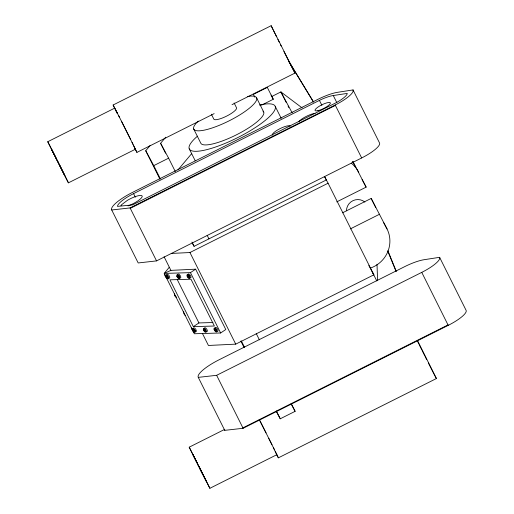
<?xml version="1.0" encoding="UTF-8"?>
<svg xmlns="http://www.w3.org/2000/svg" width="514" height="514" viewBox="0 0 514 514"><rect width="100%" height="100%" fill="white"/><g stroke="black" fill="none" stroke-linecap="round" stroke-linejoin="round"><path stroke-width="0.77" d="M169.247 267.274L164.204 273.416L194.35 333.753L220.628 332.988L225.781 329.525L195.622 269.169L170.899 270.377L164.204 273.416L190.469 272.632L195.622 269.169M160.008 179.302L145.732 150.743L150.332 145.269M165.54 153.172L160.599 143.284L165.72 137.193M177.979 169.916L191.761 153.519M166.247 275.69L167.256 275.388L166.247 275.69L167.076 277.174L168.502 277.881L167.493 278.183L166.652 277.457L166.15 276.461L166.581 276.179M166.825 275.671L167.204 276.429L167.635 276.147M166.652 277.457L167.076 277.174M167.127 277.444L167.551 277.162M168.072 278.164L167.705 277.425L168.129 277.142M167.493 278.183L167.924 277.901M178.185 277.264L178.557 278.003L179.135 277.99L178.615 276.982L177.709 277.284L177.214 276.281L178.114 275.986L177.69 276.269L177.311 275.51L177.735 275.228L178.268 276.256L179.232 275.954L178.268 276.256M177.709 277.284L178.615 276.982M179.193 276.969L178.763 277.252L179.302 277.232L178.808 276.236M178.557 278.003L178.981 277.721M187.437 276.076L188.342 275.78L187.437 276.076L187.938 277.072L188.844 276.776L189.358 277.778L188.779 277.798L188.413 277.059M187.912 276.063L187.533 275.305L188.118 275.286L188.49 276.044L188.921 275.761M188.49 276.044L189.46 275.742M187.938 277.072L188.844 276.776M189.531 277.027L189.955 276.744L188.991 277.04L189.531 277.027L189.03 276.031M188.779 277.798L189.21 277.515M193.335 326.647L214.37 326.017L190.983 279.211L169.941 279.834L193.335 326.647L198.924 322.94L212.95 322.522M192.75 330.007L193.18 329.725L194.671 331.71L193.245 331.003L192.75 330.007L193.656 329.712M193.225 329.994L192.846 329.236L193.425 329.217L193.804 329.975L194.234 329.692M193.245 331.003L193.675 330.72M193.72 330.99L194.151 330.708M194.093 331.729L194.523 331.446M203.885 329.14L204.893 328.838L203.885 329.14L204.264 329.898L204.688 329.615M203.788 329.911L204.212 329.628L205.709 331.62L204.283 330.913L203.788 329.911L204.264 329.898M204.309 328.857L204.842 329.885L205.272 329.596M204.283 330.913L204.713 330.624M204.758 330.894L205.189 330.611M205.767 330.598L205.337 330.881L205.876 330.862L205.382 329.866L204.842 329.885M205.131 331.633L206.14 331.337M214.46 329.545L215.366 329.243L214.46 329.545L214.961 330.541L215.867 330.239L216.381 331.247L216.812 330.965L215.803 331.267L215.437 330.528M215.514 329.513L216.484 329.211L215.514 329.513L215.141 328.754L214.556 328.774L215.392 330.258L215.867 330.239M214.961 330.541L215.392 330.258M216.445 330.226L216.015 330.508L216.555 330.496L216.053 329.493M133.576 193.624L131.044 194.941A20.194 4.812 -26.5 0 0 117.475 206.384L132.548 204.913L336.323 102.614A16.255 3.874 -26.5 0 0 347.246 93.4L332.275 95.688A19.069 4.549 -26.5 0 0 320.646 99.774L133.576 193.624L135.349 197.177M114.969 108.891L113.125 105.004L271.154 25.7L294.959 73.078L232.032 104.657M59.566 164.994L64.867 175.769L47.763 141.723L114.699 108.133L117.417 113.286M55.84 158.151L68.42 182.843L135.355 149.253L133.749 145.886M134.507 147.839L136.923 152.382L214.152 113.626M271.077 95.064L271.79 96.497L280.901 91.922L302.071 107.863M261.459 105.19L273.281 99.26L267.312 87.406L253.402 94.383L254.809 97.178M145.732 150.743L153.75 165.63L168.618 158.171L175.325 171.599M111.718 209.982L130.074 207.919L335.192 104.978A22.86 5.448 -26.5 0 0 353.034 89.931L379.505 142.905A22.86 5.448 -26.5 0 1 361.663 157.959L156.545 260.894L138.189 262.956L111.718 209.982A26.792 6.386 -26.5 0 1 132.638 192.332L318.911 98.855A25.661 6.117 -26.5 0 1 337.505 92.321L353.034 89.931M130.28 208.337L335.404 105.402M192.249 242.942L194.074 246.328L326.326 179.958L324.552 176.411M171.233 253.447L189.949 252.528L328.08 183.215L373.851 274.823L235.727 344.142L208.421 345.472L202.452 333.515M336.76 201.873L366.141 187.128L352.855 161.39M342.517 212.815L371.185 198.43L387.048 228.968A28.578 27.756 -28.3 0 1 370.633 268.019M350.285 228.923L379.66 214.177M198.282 377.372L216.638 375.31L421.756 272.375A22.86 5.448 -26.5 0 0 439.605 257.321L466.076 310.295A22.86 5.448 -26.5 0 1 448.227 325.349L243.109 428.284L224.753 430.346L198.282 377.372A26.792 6.386 -26.5 0 1 219.202 359.723L405.475 266.246A25.661 6.117 -26.5 0 1 424.069 259.711L439.605 257.321M198.057 465.029L189.21 447.18L224.811 429.312M242.897 427.866L448.015 324.932M276.249 411.354L280.258 418.794L295.12 411.335L291.239 403.567M199.824 468.55L209.866 488.3L276.802 454.71L275.196 451.343M276.314 453.984L278.37 457.839L436.405 378.535L417.439 340.435M177.311 275.51L177.889 275.498M166.15 276.461L167.056 276.166L166.677 275.408M167.204 276.429L167.744 276.416L168.239 277.412L167.705 277.425M177.214 276.281L177.69 276.269M193.804 329.975L194.343 329.962L195.102 331.427M215.803 331.267L216.381 331.247M294.959 73.078L291.823 67.141M436.405 378.535L433.63 373.292M113.125 105.004L119.486 117.346M135.355 149.253L134.495 147.704M276.558 454.331L276.802 454.71M47.763 141.723L57.806 161.48M189.21 447.18L206.313 481.226L203.171 475.18M288.566 60.89L313.379 101.695M289.112 61.988L313.521 102.113M362.087 179.598L366.141 187.128M383.733 222.8L387.048 228.968M292.183 112.874L280.901 91.922L286.285 102.556M324.456 176.488L328.08 183.215M368.827 265.494L373.851 274.823M271.79 96.497L273.281 99.26M160.599 143.284L168.618 158.171M291.11 403.895L295.12 411.335M289.78 63.132L291.483 66.473M433.27 372.599L428.419 363.045M259.204 419.418L266.034 432.916M288.084 106.102L288.797 107.522M286.619 56.893L289.44 62.464M118.638 115.624L133.087 144.44M260.084 421.075L271.983 444.764M56.065 158.016L51.316 148.797L54.953 156.243M197.511 463.467L192.763 454.254L196.399 461.694M283.901 51.484L286.279 56.212M425.348 356.941L426.704 359.639M121.458 121.195L130.543 139.313M202.632 474.249L197.286 463.609M280.464 44.628L281.152 46.003M422.251 350.773L425.007 356.266M57.658 161.055L68.42 182.843M199.104 466.506L209.866 488.3M421.756 272.375L448.227 325.349M333.265 95.508L336.824 102.627M335.192 104.978L361.663 157.959M352.739 161.524L355.2 166.452M371.185 198.43L375.753 207.585M319.406 100.365L321.892 105.344M277.868 39.424L279.166 42.026M419.636 345.53L421.91 350.085M372.187 271.739L376.794 280.946M275.196 106.302L281.19 118.297M256.634 97.891L263.682 112.001M234.114 102.961L236.549 107.831A12.689 3.026 -26.5 0 1 226.34 116.254A12.689 3.026 -26.5 0 1 213.798 119.081L211.37 114.211M193.714 129.02L200.768 143.13A35.106 8.372 -26.5 0 0 237.507 134.276A35.106 8.372 -26.5 0 0 262.995 111.12M189.255 148.829L195.249 160.824M207.168 235.322L208.935 238.869M256.216 333.477L259.403 339.857M153.75 165.63L160.175 178.487M191.934 242.043L194.074 246.328M241.362 340.962L244.574 347.387M276.333 410.943L280.258 418.794M240.841 341.065L244.047 347.49M189.949 252.528L235.727 344.142M190.469 272.632L220.628 332.988M187.867 275.793L188.368 276.789M268.726 438.281L274.527 449.898M177.638 275.999L178.14 276.995M177.304 279.674L198.924 322.94M164.082 256.737L170.899 270.377M216.638 375.31L243.109 428.284M174.863 295.177L175.358 296.18M130.074 207.919L156.545 260.894M275.318 34.284L276.59 36.847M417.715 341.662L418.987 344.226M273.666 30.936L274.996 33.641M132.021 142.365L136.923 152.382M115.971 110.915L117.34 113.62M273.467 447.816L278.37 457.839M273.005 29.581L271.154 25.7M387.871 250.736L396.307 271.437M387.807 251.173L395.941 271.141M377.019 264.235L377.565 280.169M224.753 430.346A26.792 6.386 -26.5 0 1 224.567 429.511M128.044 205.889A11.867 2.827 -26.5 0 0 142.217 196.245A11.867 2.827 -26.5 0 0 127.491 200.267L121.677 204.662A11.867 2.827 -26.5 0 0 120.944 205.793M298.975 121.445A10.408 2.48 -26.5 0 1 315.088 113.363M272.298 135.176A10.017 2.39 -26.5 0 1 280.117 128.584A10.017 2.39 -26.5 0 1 290.204 126.193M346.475 210.811A11.186 10.865 -28.3 0 1 352.957 200.666A11.186 10.865 -28.3 0 1 364.882 202.066M351.248 163.15A28.578 27.756 -28.3 0 1 358.753 172.344M259.493 105.055A47.95 11.43 -26.5 0 1 266.156 119.653A47.95 11.43 -26.5 0 1 206.03 149.831A47.95 11.43 -26.5 0 1 197.466 136.178M247.44 96.51A35.106 8.372 -26.5 0 1 249.264 108.281A35.106 8.372 -26.5 0 1 206.583 129.612A35.106 8.372 -26.5 0 1 198.25 121.092M188.047 274.894A2.255 1.002 56.5 0 1 190.013 274.836A2.255 1.002 56.5 0 1 190.501 277.804M193.36 328.825A2.255 1.002 56.5 0 1 194.427 327.99A2.255 1.002 56.5 0 1 196.232 330.412A2.255 1.002 56.5 0 1 195.481 331.678M176.63 296.983A2.255 1.034 70.7 0 1 175.049 296.173A2.255 1.034 70.7 0 1 174.516 293.365M185.657 315.333A2.255 1.034 70.7 0 1 184.166 314.112A2.255 1.034 70.7 0 1 183.768 311.555M166.761 275.279A2.255 1.002 56.5 0 1 167.827 274.444A2.255 1.002 56.5 0 1 169.633 276.866A2.255 1.002 56.5 0 1 168.881 278.132M204.373 328.324A2.255 1.002 56.5 0 1 206.712 329.146A2.255 1.002 56.5 0 1 206.519 331.581M215.07 328.362A2.255 1.002 56.5 0 1 216.137 327.521A2.255 1.002 56.5 0 1 217.949 329.949A2.255 1.002 56.5 0 1 217.197 331.209M177.799 274.694A2.255 1.002 56.5 0 1 179.277 274.534A2.255 1.002 56.5 0 1 180.787 277.149A2.255 1.002 56.5 0 1 179.572 277.766M166.729 277.496A2.255 1.034 70.7 0 1 165.367 276.519A2.255 1.034 70.7 0 1 164.756 274.129M192.975 330.663A2.255 1.034 70.7 0 1 191.593 327.893M193.56 330.772A2.255 1.034 70.7 0 1 193.283 330.791M194.729 330.688L194.305 330.971L195.269 330.675L194.729 330.688M317.973 110.658A8.558 2.043 -26.5 0 0 330.341 103.43A8.558 2.043 -26.5 0 0 319.785 105.929A8.558 2.043 -26.5 0 0 317.973 110.658M187.096 276.082A2.255 1.002 56.5 0 0 189.685 278.44A2.255 1.002 56.5 0 0 188.561 275.151A2.255 1.002 56.5 0 0 187.096 276.082M192.409 330.014A2.255 1.002 56.5 0 0 194.999 332.372A2.255 1.002 56.5 0 0 193.874 329.082A2.255 1.002 56.5 0 0 192.409 330.014M165.81 276.468A2.255 1.002 56.5 0 0 168.399 278.826A2.255 1.002 56.5 0 0 167.275 275.53A2.255 1.002 56.5 0 0 165.81 276.468M203.448 329.917A2.255 1.002 56.5 0 0 206.037 332.275A2.255 1.002 56.5 0 0 204.906 328.986A2.255 1.002 56.5 0 0 203.448 329.917M214.12 329.551A2.255 1.002 56.5 0 0 216.709 331.903A2.255 1.002 56.5 0 0 215.584 328.613A2.255 1.002 56.5 0 0 214.12 329.551M176.874 276.288A2.255 1.002 56.5 0 0 179.463 278.646A2.255 1.002 56.5 0 0 178.332 275.356A2.255 1.002 56.5 0 0 176.874 276.288"/></g></svg>
